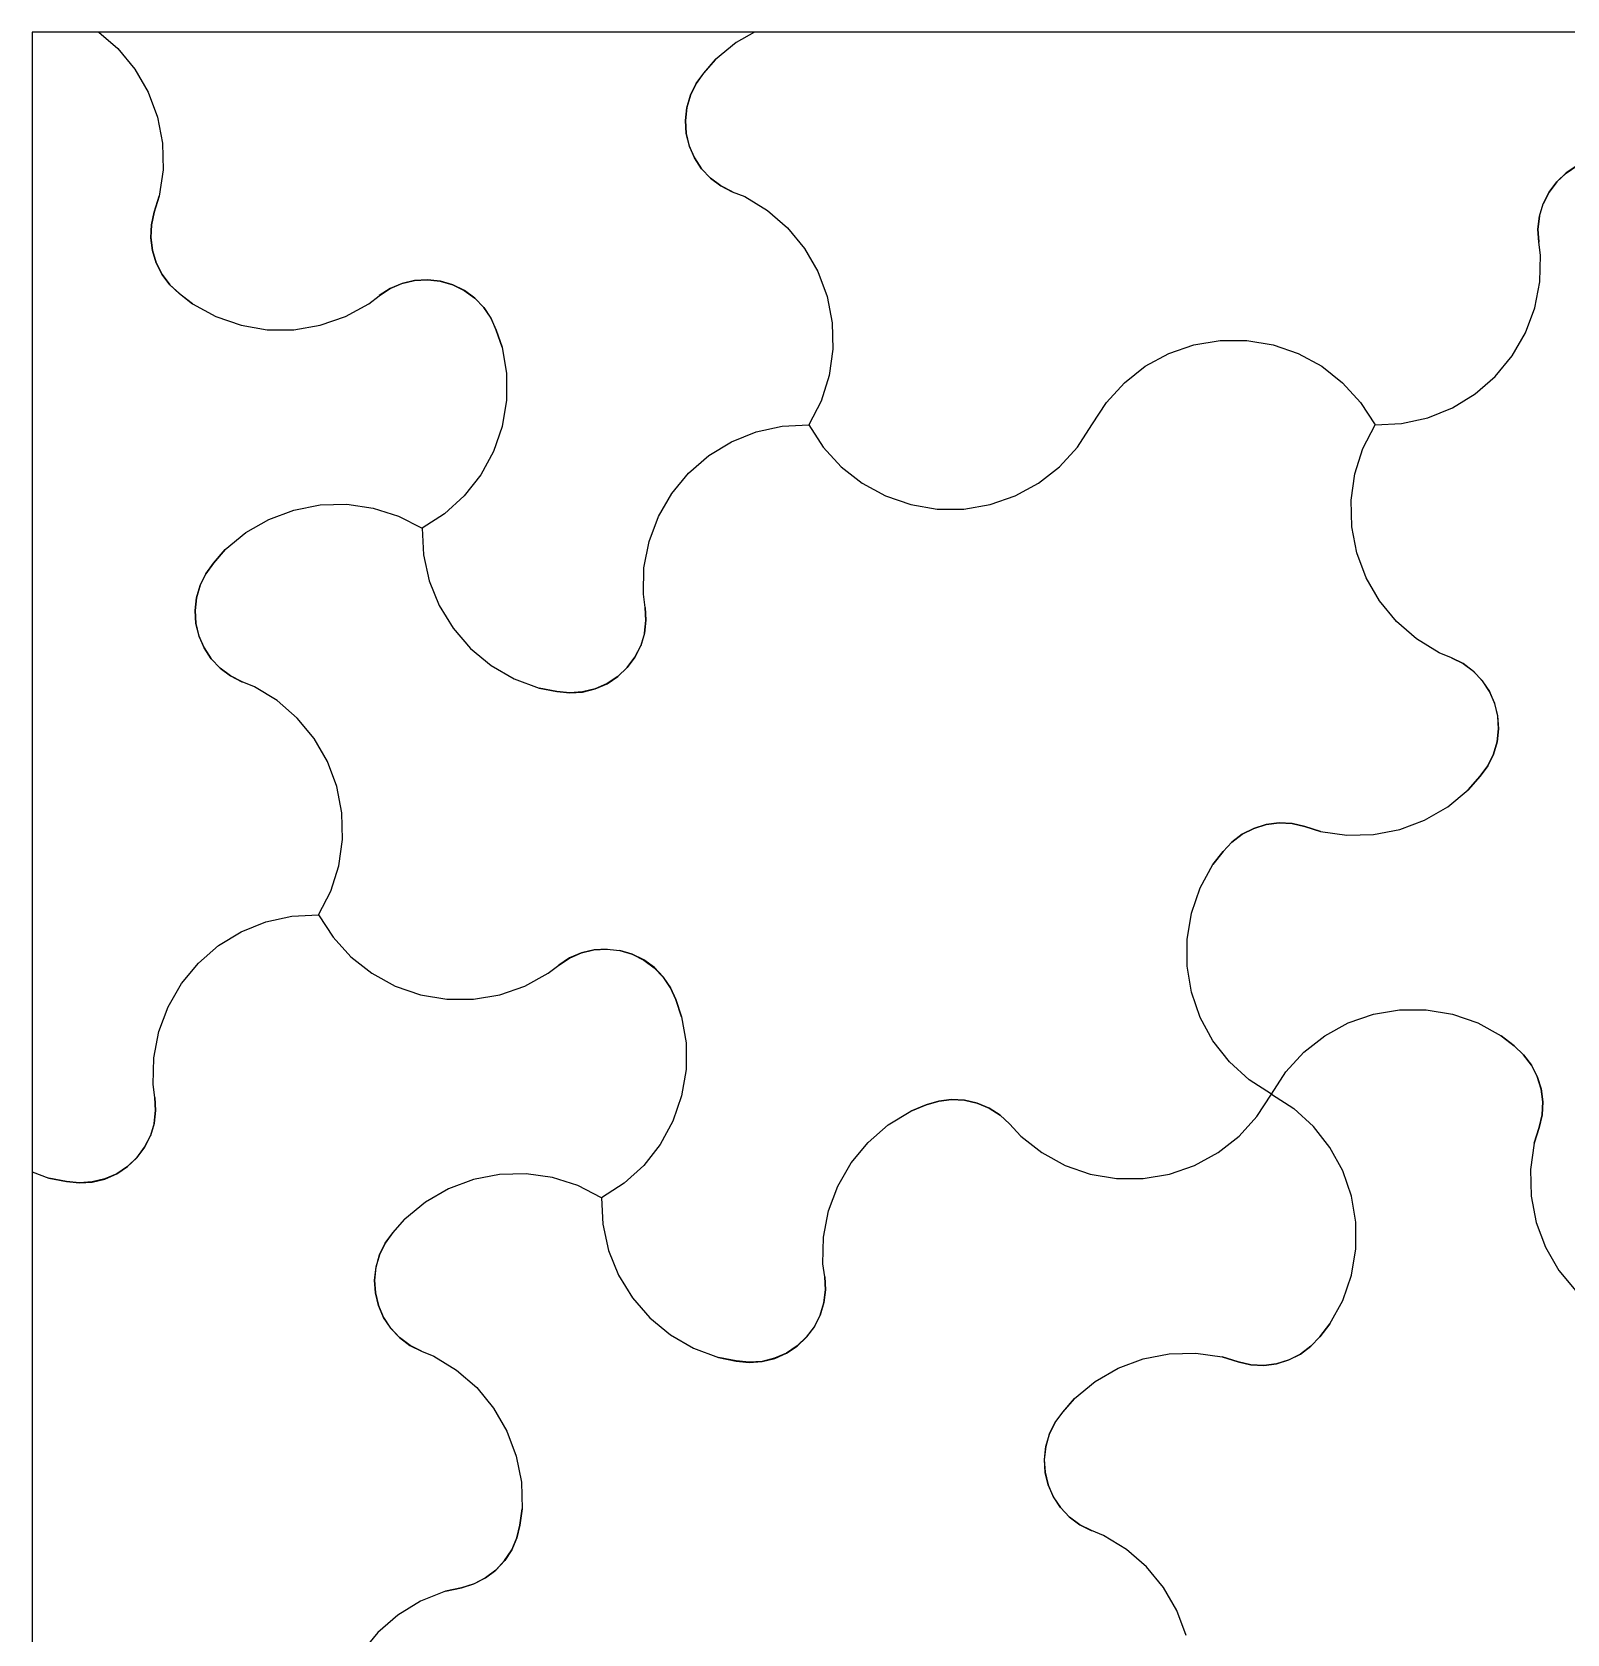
# Model space of a CAD drawing. Header units: millimetres. Extents: x 0 to 102, y 0 to 102.
# Drawn here: x 0 to 48.8, y 50.6 to 101.6 of the extents above; entities that cross this region are included whole.
import ezdxf

# ---------------------------------------------------------------- set-up
doc = ezdxf.new("R2010")
doc.units = ezdxf.units.MM
doc.layers.add('VISIBLE', color=7, linetype='CONTINUOUS')

msp = doc.modelspace()

# ---------------------------------------------------------------- linework, layer by layer
at = {"layer": 'VISIBLE'}
for p, q in [((2.11794, 101.6), (0, 101.6)), ((0, 101.6), (0, 65.343461)), ((22.967288, 101.6), (2.11794, 101.6)), ((2.11794, 101.6), (2.725019, 101.073289)), ((22.967288, 101.6), (22.386247, 101.264535)), ((57.540004, 101.6), (22.967288, 101.6)), ((2.725019, 101.073289), (3.264131, 100.419929)), ((22.386247, 101.264535), (21.732886, 100.725424)), ((3.264131, 100.419929), (3.687664, 99.686348)), ((21.732886, 100.725424), (21.352165, 100.292412)), ((21.355897, 100.290912), (21.732886, 100.725424)), ((21.110347, 99.959435), (20.929469, 99.589797)), ((20.933201, 99.588297), (21.114079, 99.957935)), ((21.352165, 100.292412), (21.110347, 99.959435)), ((21.114079, 99.957935), (21.355897, 100.290912)), ((3.687664, 99.686348), (3.983935, 98.892784)), ((20.929469, 99.589797), (20.814932, 99.194536)), ((20.818665, 99.193037), (20.933201, 99.588297)), ((3.983935, 98.892784), (4.14477, 98.061127)), ((20.814932, 99.194536), (20.770159, 98.785459)), ((20.773891, 98.783959), (20.818665, 99.193037)), ((20.770159, 98.785459), (20.796485, 98.374781)), ((20.800217, 98.373281), (20.773891, 98.783959)), ((20.796485, 98.374781), (20.893124, 97.974768)), ((20.896857, 97.973268), (20.800217, 98.373281)), ((4.14477, 98.061127), (4.165733, 97.21432)), ((20.893124, 97.974768), (21.057192, 97.597367)), ((21.060924, 97.595867), (20.896857, 97.973268)), ((21.057192, 97.597367), (21.283786, 97.25385)), ((21.287518, 97.25235), (21.060924, 97.595867)), ((49.113642, 97.348103), (48.771148, 97.119965)), ((48.771715, 97.115983), (49.114209, 97.344121)), ((4.165733, 97.21432), (4.046245, 96.375723)), ((21.283786, 97.25385), (21.566141, 96.954475)), ((21.569873, 96.952975), (21.287518, 97.25235)), ((21.566141, 96.954475), (21.895822, 96.708183)), ((21.899554, 96.706684), (21.569873, 96.952975)), ((48.473047, 96.836267), (48.228241, 96.50548)), ((48.228809, 96.501498), (48.473614, 96.832284)), ((48.771148, 97.119965), (48.473047, 96.836267)), ((48.473614, 96.832284), (48.771715, 97.115983)), ((3.886081, 95.871938), (4.046245, 96.375723)), ((4.046245, 96.375723), (3.886426, 95.873775)), ((21.895822, 96.708183), (22.262985, 96.522332)), ((22.266717, 96.520832), (21.899554, 96.706684)), ((22.262985, 96.522332), (22.656555, 96.364191)), ((22.656555, 96.364191), (23.379429, 95.922634)), ((48.228241, 96.50548), (48.044044, 96.137484)), ((48.044611, 96.133502), (48.228809, 96.501498)), ((3.79565, 95.469694), (3.886081, 95.871938)), ((3.886426, 95.873775), (3.795995, 95.471531)), ((23.379429, 95.922634), (24.019248, 95.367518)), ((47.925955, 95.743271), (48.044044, 96.137484)), ((47.926522, 95.739289), (48.044611, 96.133502)), ((3.775957, 95.057881), (3.79565, 95.469694)), ((3.795995, 95.471531), (3.776302, 95.059719)), ((24.019248, 95.367518), (24.55836, 94.714158)), ((47.925955, 95.743271), (47.877501, 95.334613)), ((47.877501, 95.334613), (47.90013, 94.923714)), ((47.878068, 95.33063), (47.926522, 95.739289)), ((47.900697, 94.919732), (47.878068, 95.33063)), ((3.827592, 94.648844), (3.775957, 95.057881)), ((3.776302, 95.059719), (3.827937, 94.650681)), ((47.90013, 94.923714), (47.900697, 94.919732)), ((47.959961, 94.503803), (47.900697, 94.919732)), ((3.949006, 94.254844), (3.827592, 94.648844)), ((3.827937, 94.650681), (3.949351, 94.256681)), ((24.55836, 94.714158), (24.981893, 93.980577)), ((47.938999, 93.656996), (47.959961, 94.503803)), ((4.136561, 93.887691), (3.949006, 94.254844)), ((3.949351, 94.256681), (4.136906, 93.889529)), ((4.384633, 93.558393), (4.136561, 93.887691)), ((4.136906, 93.889529), (4.384978, 93.56023)), ((24.981893, 93.980577), (25.278164, 93.187012)), ((4.685788, 93.276819), (4.384633, 93.558393)), ((4.384978, 93.56023), (4.686133, 93.278657)), ((5.099479, 92.954444), (4.685788, 93.276819)), ((4.686133, 93.278657), (5.099479, 92.954444)), ((11.036866, 93.213733), (11.381399, 93.438779)), ((11.384565, 93.441262), (11.040031, 93.216215)), ((11.381399, 93.438779), (11.759535, 93.601147)), ((11.7627, 93.603629), (11.384565, 93.441262)), ((11.759535, 93.601147), (12.159978, 93.695985)), ((12.163143, 93.698468), (11.7627, 93.603629)), ((12.159978, 93.695985), (12.57077, 93.720463)), ((12.573936, 93.722945), (12.163143, 93.698468)), ((12.57077, 93.720463), (12.979643, 93.673849)), ((12.982808, 93.676331), (12.573936, 93.722945)), ((12.979643, 93.673849), (13.374384, 93.557535)), ((13.377549, 93.560017), (12.982808, 93.676331)), ((13.374384, 93.557535), (13.743204, 93.374995)), ((13.746369, 93.377477), (13.377549, 93.560017)), ((13.743204, 93.374995), (14.075089, 93.131681)), ((14.078254, 93.134163), (13.746369, 93.377477)), ((47.778164, 92.825339), (47.938999, 93.656996)), ((5.099479, 92.954444), (5.843316, 92.549195)), ((9.962455, 92.549195), (10.706292, 92.954444)), ((10.706292, 92.954444), (11.036866, 93.213733)), ((11.040031, 93.216215), (11.036866, 93.213733)), ((14.075089, 93.131681), (14.360127, 92.834859)), ((14.363292, 92.837342), (14.078254, 93.134163)), ((14.360127, 92.834859), (14.589804, 92.493395)), ((14.592969, 92.495877), (14.363292, 92.837342)), ((25.278164, 93.187012), (25.438999, 92.355355)), ((47.481893, 92.031774), (47.778164, 92.825339)), ((5.843316, 92.549195), (6.64397, 92.272654)), ((6.64397, 92.272654), (7.479353, 92.132449)), ((8.326419, 92.132449), (9.161801, 92.272654)), ((9.161801, 92.272654), (9.962455, 92.549195)), ((14.589804, 92.493395), (14.757261, 92.117486)), ((14.760426, 92.119968), (14.592969, 92.495877)), ((25.438999, 92.355355), (25.459961, 91.508548)), ((7.479353, 92.132449), (8.326419, 92.132449)), ((14.757261, 92.117486), (14.945065, 91.573748)), ((14.945065, 91.573748), (14.760426, 92.119968)), ((36.938199, 91.65124), (37.773581, 91.791445)), ((37.773581, 91.791445), (38.620647, 91.791445)), ((38.620647, 91.791445), (39.45603, 91.65124)), ((47.05836, 91.298194), (47.481893, 92.031774)), ((14.945065, 91.573748), (15.085269, 90.738366)), ((25.459961, 91.508548), (25.340474, 90.669952)), ((35.393708, 90.96945), (36.137545, 91.374699)), ((36.137545, 91.374699), (36.938199, 91.65124)), ((39.45603, 91.65124), (40.256684, 91.374699)), ((40.256684, 91.374699), (41.000521, 90.96945)), ((46.519248, 90.644833), (47.05836, 91.298194)), ((15.085269, 90.738366), (15.085269, 89.8913)), ((34.727206, 90.446672), (35.393708, 90.96945)), ((41.000521, 90.96945), (41.667023, 90.446672)), ((25.340474, 90.669952), (25.083831, 89.8627)), ((34.156426, 89.820787), (34.727206, 90.446672)), ((41.667023, 90.446672), (42.237803, 89.820787)), ((45.879429, 90.089718), (46.519248, 90.644833)), ((15.085269, 89.8913), (14.945065, 89.055917)), ((25.083831, 89.8627), (24.697114, 89.109061)), ((33.697114, 89.109061), (34.156426, 89.820787)), ((42.237803, 89.820787), (42.697114, 89.109061)), ((45.156555, 89.64816), (45.879429, 90.089718)), ((43.543143, 89.150974), (44.370565, 89.332341)), ((44.370565, 89.332341), (45.156555, 89.64816)), ((14.945065, 89.055917), (14.668523, 88.255264)), ((22.237674, 88.569963), (23.023664, 88.885781)), ((23.023664, 88.885781), (23.851086, 89.067149)), ((23.851086, 89.067149), (24.697114, 89.109061)), ((24.697114, 89.109061), (25.156426, 88.397335)), ((33.237803, 88.397335), (33.697114, 89.109061)), ((42.310397, 88.355423), (42.697114, 89.109061)), ((42.697114, 89.109061), (43.543143, 89.150974)), ((14.668523, 88.255264), (14.263274, 87.511426)), ((21.514799, 88.128405), (22.237674, 88.569963)), ((25.156426, 88.397335), (25.727206, 87.771451)), ((32.667023, 87.771451), (33.237803, 88.397335)), ((42.053755, 87.548171), (42.310397, 88.355423)), ((20.874981, 87.573289), (21.514799, 88.128405)), ((25.727206, 87.771451), (26.393708, 87.248673)), ((32.000521, 87.248673), (32.667023, 87.771451)), ((14.263274, 87.511426), (13.740496, 86.844924)), ((20.335869, 86.919929), (20.874981, 87.573289)), ((26.393708, 87.248673), (27.137545, 86.843424)), ((31.256684, 86.843424), (32.000521, 87.248673)), ((41.934267, 86.709574), (42.053755, 87.548171)), ((13.740496, 86.844924), (13.114612, 86.274144)), ((19.912336, 86.186348), (20.335869, 86.919929)), ((27.137545, 86.843424), (27.938199, 86.566883)), ((30.45603, 86.566883), (31.256684, 86.843424)), ((41.95523, 85.862767), (41.934267, 86.709574)), ((7.53137, 86.099611), (8.324935, 86.395882)), ((8.324935, 86.395882), (9.156592, 86.556717)), ((9.156592, 86.556717), (10.003399, 86.57768)), ((10.003399, 86.57768), (10.841995, 86.458192)), ((10.841995, 86.458192), (11.649247, 86.20155)), ((11.649247, 86.20155), (12.402886, 85.814833)), ((13.114612, 86.274144), (12.402886, 85.814833)), ((19.616065, 85.392784), (19.912336, 86.186348)), ((27.938199, 86.566883), (28.773581, 86.426678)), ((28.773581, 86.426678), (29.620647, 86.426678)), ((29.620647, 86.426678), (30.45603, 86.566883)), ((6.144429, 85.136966), (6.797789, 85.676078)), ((6.797789, 85.676078), (7.53137, 86.099611)), ((12.402886, 85.814833), (12.444798, 84.968804)), ((42.116065, 85.031111), (41.95523, 85.862767)), ((6.144429, 85.136966), (5.763708, 84.703954)), ((5.76744, 84.702454), (6.144429, 85.136966)), ((19.45523, 84.561127), (19.616065, 85.392784)), ((5.763708, 84.703954), (5.52189, 84.370978)), ((5.525622, 84.369478), (5.76744, 84.702454)), ((12.444798, 84.968804), (12.626166, 84.141382)), ((42.412336, 84.237546), (42.116065, 85.031111)), ((5.52189, 84.370978), (5.341011, 84.00134)), ((5.344744, 83.99984), (5.525622, 84.369478)), ((12.626166, 84.141382), (12.941984, 83.355392)), ((19.434267, 83.71432), (19.45523, 84.561127)), ((42.835869, 83.503965), (42.412336, 84.237546)), ((5.226475, 83.606079), (5.181701, 83.197001)), ((5.185434, 83.195501), (5.230207, 83.604579)), ((5.341011, 84.00134), (5.226475, 83.606079)), ((5.230207, 83.604579), (5.344744, 83.99984)), ((19.494099, 83.294408), (19.434267, 83.71432)), ((5.181701, 83.197001), (5.208027, 82.786323)), ((5.21176, 82.784824), (5.185434, 83.195501)), ((12.941984, 83.355392), (13.383542, 82.632518)), ((19.493531, 83.298391), (19.51616, 82.887492)), ((19.516728, 82.88351), (19.494099, 83.294408)), ((43.374981, 82.850605), (42.835869, 83.503965)), ((5.208027, 82.786323), (5.304667, 82.386311)), ((5.308399, 82.384811), (5.21176, 82.784824)), ((13.383542, 82.632518), (13.938658, 81.992699)), ((19.51616, 82.887492), (19.467707, 82.478834)), ((19.468274, 82.474852), (19.516728, 82.88351)), ((44.014799, 82.295489), (43.374981, 82.850605)), ((5.304667, 82.386311), (5.468734, 82.00891)), ((5.472467, 82.00741), (5.308399, 82.384811)), ((19.349618, 82.08462), (19.16542, 81.716625)), ((19.165987, 81.712643), (19.350185, 82.080638)), ((19.467707, 82.478834), (19.349618, 82.08462)), ((19.468274, 82.474852), (19.350185, 82.080638)), ((44.737674, 81.853931), (44.014799, 82.295489)), ((5.468734, 82.00891), (5.695329, 81.665392)), ((5.699061, 81.663892), (5.472467, 82.00741)), ((5.977683, 81.366017), (5.695329, 81.665392)), ((5.981415, 81.364518), (5.699061, 81.663892)), ((13.938658, 81.992699), (14.592018, 81.453587)), ((19.16542, 81.716625), (18.920615, 81.385838)), ((18.921182, 81.381856), (19.165987, 81.712643)), ((45.131244, 81.695791), (44.737674, 81.853931)), ((45.127511, 81.697291), (45.494674, 81.511439)), ((45.498406, 81.509939), (45.131244, 81.695791)), ((5.977683, 81.366017), (6.307365, 81.119726)), ((6.311097, 81.118226), (5.981415, 81.364518)), ((6.307365, 81.119726), (6.674528, 80.933874)), ((6.67826, 80.932375), (6.311097, 81.118226)), ((14.592018, 81.453587), (15.325599, 81.030054)), ((15.325599, 81.030054), (16.119163, 80.733783)), ((18.622514, 81.10214), (18.280019, 80.874002)), ((18.280586, 80.870019), (18.623081, 81.098157)), ((18.920615, 81.385838), (18.622514, 81.10214)), ((18.623081, 81.098157), (18.921182, 81.381856)), ((45.494674, 81.511439), (45.824356, 81.265148)), ((45.828088, 81.263648), (45.498406, 81.509939)), ((45.824356, 81.265148), (46.10671, 80.965773)), ((46.110443, 80.964273), (45.828088, 81.263648)), ((6.674528, 80.933874), (6.67826, 80.932375)), ((7.068097, 80.775734), (6.67826, 80.932375)), ((7.790972, 80.334176), (7.068097, 80.775734)), ((16.119163, 80.733783), (16.684523, 80.620575)), ((16.683956, 80.624558), (16.119163, 80.733783)), ((17.093231, 80.581625), (16.683956, 80.624558)), ((16.684523, 80.620575), (17.093799, 80.577643)), ((17.503787, 80.609799), (17.093231, 80.581625)), ((17.093799, 80.577643), (17.504354, 80.605817)), ((17.903361, 80.708238), (17.503787, 80.609799)), ((17.504354, 80.605817), (17.903928, 80.704256)), ((18.280019, 80.874002), (17.903361, 80.708238)), ((17.903928, 80.704256), (18.280586, 80.870019)), ((46.10671, 80.965773), (46.333305, 80.622255)), ((46.337037, 80.620756), (46.110443, 80.964273)), ((46.333305, 80.622255), (46.497372, 80.244855)), ((46.501104, 80.243355), (46.337037, 80.620756)), ((8.430791, 79.779061), (7.790972, 80.334176)), ((46.497372, 80.244855), (46.594012, 79.844842)), ((46.597744, 79.843342), (46.501104, 80.243355)), ((8.969903, 79.1257), (8.430791, 79.779061)), ((46.594012, 79.844842), (46.620338, 79.434164)), ((46.62407, 79.432664), (46.597744, 79.843342)), ((9.393436, 78.39212), (8.969903, 79.1257)), ((46.575564, 79.025086), (46.461028, 78.629826)), ((46.46476, 78.628326), (46.579296, 79.023586)), ((46.620338, 79.434164), (46.575564, 79.025086)), ((46.579296, 79.023586), (46.62407, 79.432664)), ((46.461028, 78.629826), (46.280149, 78.260188)), ((46.283882, 78.258688), (46.46476, 78.628326)), ((9.689706, 77.598555), (9.393436, 78.39212)), ((46.280149, 78.260188), (46.038331, 77.927211)), ((46.042063, 77.925711), (46.283882, 78.258688)), ((9.850541, 76.766898), (9.689706, 77.598555)), ((45.007982, 76.953587), (45.661342, 77.492699)), ((46.038331, 77.927211), (45.661342, 77.492699)), ((45.661342, 77.492699), (46.042063, 77.925711)), ((44.274401, 76.530054), (45.007982, 76.953587)), ((9.871504, 75.920091), (9.850541, 76.766898)), ((39.236897, 76.390127), (39.645934, 76.441761)), ((39.647771, 76.441416), (39.238734, 76.389782)), ((39.645934, 76.441761), (40.057747, 76.422068)), ((40.059584, 76.421723), (39.647771, 76.441416)), ((43.480837, 76.233783), (44.274401, 76.530054)), ((38.146446, 75.833085), (38.475744, 76.081158)), ((38.477582, 76.080813), (38.148283, 75.83274)), ((38.475744, 76.081158), (38.842897, 76.268712)), ((38.844734, 76.268367), (38.477582, 76.080813)), ((38.842897, 76.268712), (39.236897, 76.390127)), ((39.238734, 76.389782), (38.844734, 76.268367)), ((40.057747, 76.422068), (40.45999, 76.331638)), ((40.461828, 76.331293), (40.059584, 76.421723)), ((40.45999, 76.331638), (40.963776, 76.171474)), ((40.963776, 76.171474), (40.461828, 76.331293)), ((40.963776, 76.171474), (41.802373, 76.051986)), ((41.802373, 76.051986), (42.64918, 76.072948)), ((42.64918, 76.072948), (43.480837, 76.233783)), ((9.752016, 75.081495), (9.871504, 75.920091)), ((37.542497, 75.11824), (37.864872, 75.531931)), ((37.86671, 75.531586), (37.542497, 75.11824)), ((37.864872, 75.531931), (38.146446, 75.833085)), ((38.148283, 75.83274), (37.86671, 75.531586)), ((9.495374, 74.274243), (9.752016, 75.081495)), ((37.137248, 74.374402), (37.542497, 75.11824)), ((9.108657, 73.520604), (9.495374, 74.274243)), ((36.860707, 73.573748), (37.137248, 74.374402)), ((7.435206, 73.297324), (8.262628, 73.478691)), ((8.262628, 73.478691), (9.108657, 73.520604)), ((9.108657, 73.520604), (9.567969, 72.808878)), ((36.720502, 72.738366), (36.860707, 73.573748)), ((5.926342, 72.539948), (6.649217, 72.981506)), ((6.649217, 72.981506), (7.435206, 73.297324)), ((5.286523, 71.984832), (5.926342, 72.539948)), ((9.567969, 72.808878), (10.138748, 72.182993)), ((17.465306, 72.306918), (17.86575, 72.401757)), ((17.868915, 72.404239), (17.468471, 72.3094)), ((17.86575, 72.401757), (18.276542, 72.426235)), ((18.279707, 72.428717), (17.868915, 72.404239)), ((18.276542, 72.426235), (18.685414, 72.37962)), ((18.279707, 72.428717), (18.688579, 72.382103)), ((18.685414, 72.37962), (19.080155, 72.263306)), ((19.08332, 72.265789), (18.688579, 72.382103)), ((36.720502, 71.8913), (36.720502, 72.738366)), ((4.747412, 71.331472), (5.286523, 71.984832)), ((10.138748, 72.182993), (10.80525, 71.660216)), ((16.412064, 71.660216), (16.742637, 71.919504)), ((16.742637, 71.919504), (17.087171, 72.144551)), ((16.745802, 71.921987), (16.742637, 71.919504)), ((17.090336, 72.147033), (16.745802, 71.921987)), ((17.087171, 72.144551), (17.465306, 72.306918)), ((17.468471, 72.3094), (17.090336, 72.147033)), ((19.080155, 72.263306), (19.448976, 72.080767)), ((19.452141, 72.083249), (19.08332, 72.265789)), ((19.448976, 72.080767), (19.780861, 71.837452)), ((19.784026, 71.839935), (19.452141, 72.083249)), ((36.860707, 71.055917), (36.720502, 71.8913)), ((10.80525, 71.660216), (11.549088, 71.254966)), ((15.668226, 71.254966), (16.412064, 71.660216)), ((19.780861, 71.837452), (20.065898, 71.540631)), ((20.069063, 71.543113), (19.784026, 71.839935)), ((20.065898, 71.540631), (20.295575, 71.199167)), ((20.29874, 71.201649), (20.069063, 71.543113)), ((4.323878, 70.597891), (4.747412, 71.331472)), ((11.549088, 71.254966), (12.349741, 70.978425)), ((12.349741, 70.978425), (13.185124, 70.838221)), ((13.185124, 70.838221), (14.03219, 70.838221)), ((14.03219, 70.838221), (14.867573, 70.978425)), ((14.867573, 70.978425), (15.668226, 71.254966)), ((20.295575, 71.199167), (20.463032, 70.823258)), ((20.466197, 70.82574), (20.29874, 71.201649)), ((37.137248, 70.255264), (36.860707, 71.055917)), ((4.027608, 69.804326), (4.323878, 70.597891)), ((20.463032, 70.823258), (20.650836, 70.27952)), ((20.650836, 70.27952), (20.466197, 70.82574)), ((41.843316, 70.08047), (42.64397, 70.357012)), ((42.64397, 70.357012), (43.479353, 70.497216)), ((43.479353, 70.497216), (44.326419, 70.497216)), ((44.326419, 70.497216), (45.161801, 70.357012)), ((45.161801, 70.357012), (45.962455, 70.08047)), ((20.650836, 70.27952), (20.79104, 69.444137)), ((37.542497, 69.511426), (37.137248, 70.255264)), ((41.099479, 69.675221), (41.843316, 70.08047)), ((45.962455, 70.08047), (46.706292, 69.675221)), ((3.866773, 68.972669), (4.027608, 69.804326)), ((20.79104, 69.444137), (20.79104, 68.597071)), ((38.065275, 68.844924), (37.542497, 69.511426)), ((40.432977, 69.152444), (41.099479, 69.675221)), ((46.706292, 69.675221), (47.119984, 69.352846)), ((47.119639, 69.351009), (46.706292, 69.675221)), ((47.420793, 69.069435), (47.119639, 69.351009)), ((47.119984, 69.352846), (47.421138, 69.071273)), ((3.84581, 68.125863), (3.866773, 68.972669)), ((38.69116, 68.274144), (38.065275, 68.844924)), ((39.862197, 68.526559), (40.432977, 69.152444)), ((47.668866, 68.740137), (47.420793, 69.069435)), ((47.421138, 69.071273), (47.669211, 68.741974)), ((20.79104, 68.597071), (20.650836, 67.761688)), ((39.402886, 67.814833), (39.862197, 68.526559)), ((47.85642, 68.372984), (47.668866, 68.740137)), ((47.669211, 68.741974), (47.856765, 68.374822)), ((47.977835, 67.978984), (47.85642, 68.372984)), ((47.856765, 68.374822), (47.97818, 67.980821)), ((3.905641, 67.705951), (3.84581, 68.125863)), ((39.402886, 67.814833), (38.69116, 68.274144)), ((38.943574, 67.103107), (39.402886, 67.814833)), ((39.402886, 67.814833), (40.114612, 67.355521)), ((48.029469, 67.569947), (47.977835, 67.978984)), ((47.97818, 67.980821), (48.029814, 67.571784)), ((3.927703, 67.299035), (3.87925, 66.890377)), ((3.879817, 66.886395), (3.92827, 67.295053)), ((3.905074, 67.709933), (3.927703, 67.299035)), ((3.92827, 67.295053), (3.905641, 67.705951)), ((20.650836, 67.761688), (20.374295, 66.961035)), ((27.220571, 66.834176), (27.943445, 67.275734)), ((27.943445, 67.275734), (28.429476, 67.472814)), ((28.430895, 67.471596), (27.943445, 67.275734)), ((28.429476, 67.472814), (28.823903, 67.592834)), ((28.825322, 67.591617), (28.430895, 67.471596)), ((28.823903, 67.592834), (29.23312, 67.643022)), ((29.234539, 67.641805), (28.825322, 67.591617)), ((29.23312, 67.643022), (29.644861, 67.621873)), ((29.64628, 67.620656), (29.234539, 67.641805)), ((29.644861, 67.621873), (30.046782, 67.530021)), ((30.048201, 67.528803), (29.64628, 67.620656)), ((30.046782, 67.530021), (30.426836, 67.370219)), ((30.428255, 67.369002), (30.048201, 67.528803)), ((30.426836, 67.370219), (30.77363, 67.147258)), ((30.775048, 67.14604), (30.428255, 67.369002)), ((40.740496, 66.784741), (40.114612, 67.355521)), ((48.009776, 67.158134), (48.029469, 67.569947)), ((48.029814, 67.571784), (48.010121, 67.159971)), ((3.87925, 66.890377), (3.76116, 66.496163)), ((3.879817, 66.886395), (3.761728, 66.492181)), ((20.374295, 66.961035), (19.969046, 66.217197)), ((26.580752, 66.279061), (27.220571, 66.834176)), ((30.77363, 67.147258), (31.076768, 66.867821)), ((31.078186, 66.866604), (30.775048, 67.14604)), ((31.076768, 66.867821), (31.432977, 66.477222)), ((31.432977, 66.477222), (31.078186, 66.866604)), ((38.372794, 66.477222), (38.943574, 67.103107)), ((41.263274, 66.11824), (40.740496, 66.784741)), ((47.919691, 66.757728), (47.759526, 66.253942)), ((47.759526, 66.253942), (47.919345, 66.755891)), ((47.919345, 66.755891), (48.009776, 67.158134)), ((48.010121, 67.159971), (47.919691, 66.757728)), ((3.76116, 66.496163), (3.576963, 66.128168)), ((3.57753, 66.124186), (3.761728, 66.492181)), ((26.04164, 65.6257), (26.580752, 66.279061)), ((31.432977, 66.477222), (32.099479, 65.954444)), ((37.706292, 65.954444), (38.372794, 66.477222)), ((47.759526, 66.253942), (47.640039, 65.415346)), ((3.332158, 65.797381), (3.034056, 65.513682)), ((3.034624, 65.5097), (3.332725, 65.793399)), ((3.576963, 66.128168), (3.332158, 65.797381)), ((3.332725, 65.793399), (3.57753, 66.124186)), ((19.969046, 66.217197), (19.446268, 65.550696)), ((32.099479, 65.954444), (32.843316, 65.549195)), ((36.962455, 65.549195), (37.706292, 65.954444)), ((41.668523, 65.374402), (41.263274, 66.11824)), ((0, 65.343461), (0.530706, 65.145326)), ((0, 65.343461), (0, 39.160923)), ((2.691562, 65.285544), (2.314903, 65.119781)), ((2.31547, 65.115798), (2.692129, 65.281562)), ((3.034056, 65.513682), (2.691562, 65.285544)), ((2.692129, 65.281562), (3.034624, 65.5097)), ((14.862363, 65.262488), (14.030706, 65.101653)), ((15.70917, 65.283451), (14.862363, 65.262488)), ((16.547766, 65.163963), (15.70917, 65.283451)), ((19.446268, 65.550696), (18.820383, 64.979916)), ((25.618107, 64.89212), (26.04164, 65.6257)), ((32.843316, 65.549195), (33.64397, 65.272654)), ((33.64397, 65.272654), (34.479353, 65.132449)), ((35.326419, 65.132449), (36.161801, 65.272654)), ((36.161801, 65.272654), (36.962455, 65.549195)), ((41.945065, 64.573748), (41.668523, 65.374402)), ((47.640039, 65.415346), (47.661001, 64.568539)), ((0.530706, 65.145326), (1.096066, 65.032118)), ((1.095499, 65.0361), (0.530706, 65.145326)), ((1.504774, 64.993168), (1.095499, 65.0361)), ((1.096066, 65.032118), (1.505341, 64.989186)), ((1.915329, 65.021342), (1.504774, 64.993168)), ((1.505341, 64.989186), (1.915897, 65.01736)), ((2.314903, 65.119781), (1.915329, 65.021342)), ((1.915897, 65.01736), (2.31547, 65.115798)), ((13.237142, 64.805383), (12.503561, 64.38185)), ((14.030706, 65.101653), (13.237142, 64.805383)), ((17.355018, 64.907321), (16.547766, 65.163963)), ((18.108657, 64.520604), (17.355018, 64.907321)), ((18.820383, 64.979916), (18.108657, 64.520604)), ((25.321836, 64.098555), (25.618107, 64.89212)), ((34.479353, 65.132449), (35.326419, 65.132449)), ((12.503561, 64.38185), (11.8502, 63.842738)), ((18.108657, 64.520604), (18.15057, 63.674575)), ((42.085269, 63.738366), (41.945065, 64.573748)), ((47.661001, 64.568539), (47.821836, 63.736882)), ((11.8502, 63.842738), (11.469479, 63.409726)), ((11.473212, 63.408226), (11.8502, 63.842738)), ((25.161001, 63.266898), (25.321836, 64.098555)), ((42.085269, 62.8913), (42.085269, 63.738366)), ((47.821836, 63.736882), (48.118107, 62.943317)), ((11.469479, 63.409726), (11.227661, 63.076749)), ((11.231393, 63.075249), (11.473212, 63.408226)), ((18.15057, 63.674575), (18.331937, 62.847153)), ((25.140039, 62.420091), (25.161001, 63.266898)), ((11.046783, 62.707111), (10.932246, 62.311851)), ((10.935979, 62.310351), (11.050515, 62.705611)), ((11.227661, 63.076749), (11.046783, 62.707111)), ((11.050515, 62.705611), (11.231393, 63.075249)), ((18.331937, 62.847153), (18.647756, 62.061164)), ((41.945065, 62.055917), (42.085269, 62.8913)), ((48.118107, 62.943317), (48.54164, 62.209736)), ((10.932246, 62.311851), (10.887473, 61.902773)), ((10.891205, 61.901273), (10.935979, 62.310351)), ((25.19987, 62.00018), (25.140039, 62.420091)), ((48.54164, 62.209736), (49.080752, 61.556376)), ((10.887473, 61.902773), (10.913799, 61.492095)), ((10.917531, 61.490595), (10.891205, 61.901273)), ((18.647756, 62.061164), (19.089313, 61.338289)), ((25.199303, 62.004162), (25.221932, 61.593264)), ((25.222499, 61.589282), (25.19987, 62.00018)), ((41.668523, 61.255264), (41.945065, 62.055917)), ((10.913799, 61.492095), (11.010439, 61.092082)), ((11.014171, 61.090582), (10.917531, 61.490595)), ((19.089313, 61.338289), (19.644429, 60.69847)), ((25.173478, 61.184605), (25.055389, 60.790392)), ((25.055956, 60.78641), (25.174045, 61.180623)), ((25.221932, 61.593264), (25.173478, 61.184605)), ((25.174045, 61.180623), (25.222499, 61.589282)), ((41.263274, 60.511426), (41.668523, 61.255264)), ((11.010439, 61.092082), (11.174506, 60.714681)), ((11.178238, 60.713181), (11.014171, 61.090582)), ((11.174506, 60.714681), (11.4011, 60.371164)), ((11.404832, 60.369664), (11.178238, 60.713181)), ((19.644429, 60.69847), (20.297789, 60.159359)), ((25.055389, 60.790392), (24.871191, 60.422396)), ((24.871759, 60.418414), (25.055956, 60.78641)), ((11.4011, 60.371164), (11.683455, 60.071789)), ((11.687187, 60.070289), (11.404832, 60.369664)), ((20.297789, 60.159359), (21.03137, 59.735825)), ((24.871191, 60.422396), (24.626386, 60.09161)), ((24.626953, 60.087628), (24.871759, 60.418414)), ((40.939062, 60.09808), (41.263274, 60.511426)), ((41.263274, 60.511426), (40.940899, 60.097735)), ((11.683455, 60.071789), (12.013136, 59.825498)), ((12.016869, 59.823998), (11.687187, 60.070289)), ((12.013136, 59.825498), (12.380299, 59.639646)), ((12.384031, 59.638146), (12.016869, 59.823998)), ((12.380299, 59.639646), (12.773869, 59.481506)), ((21.03137, 59.735825), (21.824935, 59.439555)), ((24.328285, 59.807911), (23.985791, 59.579773)), ((23.986358, 59.575791), (24.328852, 59.803929)), ((24.626386, 60.09161), (24.328285, 59.807911)), ((24.328852, 59.803929), (24.626953, 60.087628)), ((40.32819, 59.548853), (40.657488, 59.796925)), ((40.659325, 59.79658), (40.330027, 59.548508)), ((40.657488, 59.796925), (40.939062, 60.09808)), ((40.940899, 60.097735), (40.659325, 59.79658)), ((12.773869, 59.481506), (13.496744, 59.039948)), ((21.824935, 59.439555), (22.390295, 59.326347)), ((22.389728, 59.330329), (21.824935, 59.439555)), ((22.799003, 59.287396), (22.389728, 59.330329)), ((22.390295, 59.326347), (22.79957, 59.283414)), ((23.209558, 59.31557), (22.799003, 59.287396)), ((22.79957, 59.283414), (23.210125, 59.311588)), ((23.609132, 59.414009), (23.209558, 59.31557)), ((23.210125, 59.311588), (23.609699, 59.410027)), ((23.985791, 59.579773), (23.609132, 59.414009)), ((23.609699, 59.410027), (23.986358, 59.575791)), ((34.53137, 59.099611), (35.324935, 59.395882)), ((35.324935, 59.395882), (36.156592, 59.556717)), ((36.156592, 59.556717), (37.003399, 59.57768)), ((37.003399, 59.57768), (37.841995, 59.458192)), ((37.841995, 59.458192), (38.343944, 59.298373)), ((38.345781, 59.298028), (37.841995, 59.458192)), ((38.343944, 59.298373), (38.746187, 59.207942)), ((38.748024, 59.207597), (38.345781, 59.298028)), ((38.746187, 59.207942), (39.158, 59.188249)), ((39.159837, 59.187904), (38.748024, 59.207597)), ((39.158, 59.188249), (39.567037, 59.239884)), ((39.568874, 59.239539), (39.159837, 59.187904)), ((39.567037, 59.239884), (39.961037, 59.361298)), ((39.962875, 59.360953), (39.568874, 59.239539)), ((39.961037, 59.361298), (40.32819, 59.548853)), ((40.330027, 59.548508), (39.962875, 59.360953)), ((13.496744, 59.039948), (14.136562, 58.484832)), ((33.144429, 58.136966), (33.797789, 58.676078)), ((33.797789, 58.676078), (34.53137, 59.099611)), ((14.136562, 58.484832), (14.675674, 57.831472)), ((33.144429, 58.136966), (32.763708, 57.703954)), ((32.76744, 57.702454), (33.144429, 58.136966)), ((14.675674, 57.831472), (15.099207, 57.097891)), ((32.763708, 57.703954), (32.52189, 57.370978)), ((32.525622, 57.369478), (32.76744, 57.702454)), ((15.099207, 57.097891), (15.395478, 56.304326)), ((32.52189, 57.370978), (32.341011, 57.00134)), ((32.344744, 56.99984), (32.525622, 57.369478)), ((32.226475, 56.606079), (32.181701, 56.197001)), ((32.185434, 56.195501), (32.230207, 56.604579)), ((32.341011, 57.00134), (32.226475, 56.606079)), ((32.230207, 56.604579), (32.344744, 56.99984)), ((15.395478, 56.304326), (15.556313, 55.472669)), ((32.181701, 56.197001), (32.208027, 55.786323)), ((32.21176, 55.784824), (32.185434, 56.195501)), ((32.208027, 55.786323), (32.304667, 55.386311)), ((32.308399, 55.384811), (32.21176, 55.784824)), ((15.556313, 55.472669), (15.577276, 54.625863)), ((32.304667, 55.386311), (32.468734, 55.00891)), ((32.472467, 55.00741), (32.308399, 55.384811)), ((15.503172, 54.105788), (15.577276, 54.625863)), ((15.577276, 54.625863), (15.504936, 54.106408)), ((32.468734, 55.00891), (32.695329, 54.665392)), ((32.699061, 54.663892), (32.472467, 55.00741)), ((32.695329, 54.665392), (32.977683, 54.366017)), ((32.981415, 54.364518), (32.699061, 54.663892)), ((15.4099, 53.704194), (15.503172, 54.105788)), ((15.504936, 54.106408), (15.411663, 53.704814)), ((32.977683, 54.366017), (33.307365, 54.119726)), ((33.311097, 54.118226), (32.981415, 54.364518)), ((33.307365, 54.119726), (33.674528, 53.933874)), ((33.67826, 53.932375), (33.311097, 54.118226)), ((15.248755, 53.324707), (15.4099, 53.704194)), ((15.411663, 53.704814), (15.250519, 53.325327)), ((33.674528, 53.933874), (33.67826, 53.932375)), ((34.068097, 53.775734), (33.67826, 53.932375)), ((34.790972, 53.334176), (34.068097, 53.775734)), ((15.024569, 52.978704), (15.248755, 53.324707)), ((15.250519, 53.325327), (15.026333, 52.979324)), ((35.430791, 52.779061), (34.790972, 53.334176)), ((14.415643, 52.427321), (14.744062, 52.676556)), ((14.745826, 52.677176), (14.417407, 52.427941)), ((14.744062, 52.676556), (15.024569, 52.978704)), ((15.026333, 52.979324), (14.745826, 52.677176)), ((35.969903, 52.1257), (35.430791, 52.779061)), ((13.140978, 52.003096), (12.354988, 51.687277)), ((13.657351, 52.116282), (13.140978, 52.003096)), ((13.140978, 52.003096), (13.655588, 52.115663)), ((13.655588, 52.115663), (14.049156, 52.238469)), ((14.05092, 52.239089), (13.657351, 52.116282)), ((14.049156, 52.238469), (14.415643, 52.427321)), ((14.417407, 52.427941), (14.05092, 52.239089)), ((36.393436, 51.39212), (35.969903, 52.1257)), ((12.354988, 51.687277), (11.632113, 51.245719)), ((11.632113, 51.245719), (10.992295, 50.690603)), ((36.689706, 50.598555), (36.393436, 51.39212)), ((10.992295, 50.690603), (10.453183, 50.037243))]:
    msp.add_line(p, q, dxfattribs=at)

doc.saveas('drawing.dxf')
